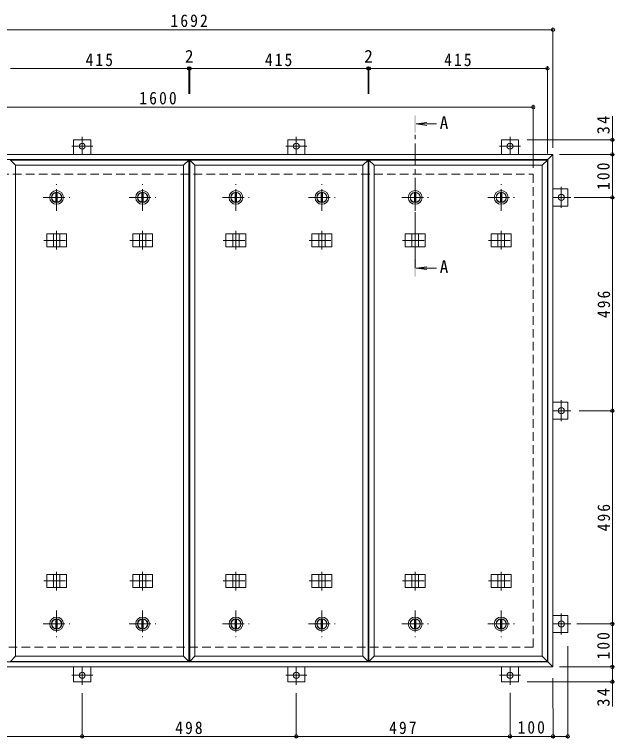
# Model space of a CAD drawing. Units: millimetres at full size, sheet at 1:10. Extents: x -2570 to 2371, y -1962 to 1382.
# Drawn here: x -1488 to -92, y -302 to 1382 of the extents above; entities that cross this region are included whole.
import ezdxf
from ezdxf.enums import TextEntityAlignment as Align

# ---------------------------------------------------------------- set-up
doc = ezdxf.new("R2010")
doc.units = ezdxf.units.MM
doc.header["$LTSCALE"] = 10
doc.header["$PDMODE"] = 32
doc.header["$PDSIZE"] = 8
doc.linetypes.add('CHAIN1', pattern=[8, 5, -1, 1, -1])
doc.linetypes.add('DASHED2', pattern=[3, 2, -1])
for name, color, linetype, lineweight in [('0-1_躯体', 2, 'DASHED2', 9), ('0-2_仕上', 4, 'Continuous', 9), ('0-3_建具', 4, 'Continuous', 9), ('0-5_寸法', 4, 'Continuous', 9), ('0-C', 2, 'Continuous', 9), ('0-E', 3, 'Continuous', 9), ('0-F', 7, 'Continuous', 9)]:
    doc.layers.add(name, color=color, linetype=linetype, lineweight=lineweight)
doc.styles.add('ＭＳ ゴシック', font='')
doc.styles.get('ＭＳ ゴシック').set_extended_font_data('MS Gothic')

msp = doc.modelspace()

# ---------------------------------------------------------------- linework, layer by layer
at = {"layer": '0-1_躯体'}
for p, q in [((-1881.46, 1010.53), (-281.46, 1010.53)), ((-281.46, 1010.53), (-281.46, -89.47)), ((-281.46, -89.47), (-1881.46, -89.47))]:
    msp.add_line(p, q, dxfattribs=at)
at = {"layer": '0-2_仕上'}
for p, q in [((-1485.46, 1031.53), (-1485.46, -110.47)), ((-1094.46, 1031.53), (-1094.46, -110.47)), ((-1082.46, 1043.53), (-1082.46, -122.47)), ((-1080.46, 1043.53), (-1080.46, -122.47)), ((-1068.46, 1031.53), (-1068.46, -110.47)), ((-677.46, 1031.53), (-677.46, -110.47)), ((-665.46, 1043.53), (-665.46, -122.47)), ((-663.46, 1043.53), (-663.46, -122.47)), ((-651.46, 1031.53), (-651.46, -110.47)), ((-260.46, 1031.53), (-260.46, -110.47)), ((-248.46, 1043.53), (-248.46, -122.47))]:
    msp.add_line(p, q, dxfattribs=at)
for points in [[(-1485.46, 1031.53), (-1497.46, 1043.53), (-1082.46, 1043.53)], [(-1485.46, 1031.53), (-1094.46, 1031.53), (-1082.46, 1043.53)], [(-1068.46, 1031.53), (-1080.46, 1043.53), (-665.46, 1043.53)], [(-1068.46, 1031.53), (-677.46, 1031.53), (-665.46, 1043.53)], [(-651.46, 1031.53), (-663.46, 1043.53), (-248.46, 1043.53)], [(-651.46, 1031.53), (-260.46, 1031.53), (-248.46, 1043.53)], [(-1485.46, -110.47), (-1497.46, -122.47), (-1082.46, -122.47)], [(-1485.46, -110.47), (-1094.46, -110.47), (-1082.46, -122.47)], [(-1068.46, -110.47), (-1080.46, -122.47), (-665.46, -122.47)], [(-1068.46, -110.47), (-677.46, -110.47), (-665.46, -122.47)], [(-651.46, -110.47), (-663.46, -122.47), (-248.46, -122.47)], [(-651.46, -110.47), (-260.46, -110.47), (-248.46, -122.47)]]:
    msp.add_lwpolyline(points, dxfattribs=at)
at = {"layer": '0-3_建具', "color": 2}
for p, q in [((-1927.46, 1056.53), (-235.46, 1056.53)), ((-1915.46, 1044.53), (-247.46, 1044.53)), ((-247.46, 1044.53), (-235.46, 1056.53)), ((-247.46, -123.47), (-247.46, 1044.53)), ((-235.46, 1056.53), (-235.46, -135.47)), ((-247.46, -123.47), (-1915.46, -123.47)), ((-247.46, -123.47), (-235.46, -135.47)), ((-235.46, -135.47), (-1927.46, -135.47))]:
    msp.add_line(p, q, dxfattribs=at)
at = {"layer": '0-3_建具', "linetype": 'CHAIN1'}
for p, q in [((-1389.96, 878.65), (-1389.96, 835.41)), ((-1189.96, 878.65), (-1189.96, 835.41)), ((-972.96, 878.65), (-972.96, 835.41)), ((-772.96, 878.65), (-772.96, 835.41)), ((-555.96, 878.65), (-555.96, 835.41)), ((-355.96, 878.65), (-355.96, 835.41)), ((-1419.37, 856.53), (-1360.55, 856.53)), ((-1219.37, 856.53), (-1160.55, 856.53)), ((-1002.37, 856.53), (-943.55, 856.53)), ((-802.37, 856.53), (-743.55, 856.53)), ((-585.37, 856.53), (-526.55, 856.53)), ((-385.37, 856.53), (-326.55, 856.53)), ((-1389.96, 42.41), (-1389.96, 85.65)), ((-1189.96, 42.41), (-1189.96, 85.65)), ((-972.96, 42.41), (-972.96, 85.65)), ((-772.96, 42.41), (-772.96, 85.65)), ((-555.96, 42.41), (-555.96, 85.65)), ((-355.96, 42.41), (-355.96, 85.65)), ((-1419.37, 64.53), (-1360.55, 64.53)), ((-1219.37, 64.53), (-1160.55, 64.53)), ((-1002.37, 64.53), (-943.55, 64.53)), ((-802.37, 64.53), (-743.55, 64.53)), ((-585.37, 64.53), (-526.55, 64.53)), ((-385.37, 64.53), (-326.55, 64.53))]:
    msp.add_line(p, q, dxfattribs=at)
at = {"layer": '0-3_建具'}
for p, q in [((-1413.04, 871.53), (-1413.04, 841.53)), ((-1413.04, 871.53), (-1366.87, 871.53)), ((-1397.46, 871.53), (-1397.46, 841.53)), ((-1382.46, 871.53), (-1382.46, 841.53)), ((-1366.87, 871.53), (-1366.87, 841.53)), ((-1213.04, 871.53), (-1213.04, 841.53)), ((-1213.04, 871.53), (-1166.87, 871.53)), ((-1197.46, 871.53), (-1197.46, 841.53)), ((-1182.46, 871.53), (-1182.46, 841.53)), ((-1166.87, 871.53), (-1166.87, 841.53)), ((-996.04, 871.53), (-996.04, 841.53)), ((-996.04, 871.53), (-949.87, 871.53)), ((-980.46, 871.53), (-980.46, 841.53)), ((-965.46, 871.53), (-965.46, 841.53)), ((-949.87, 871.53), (-949.87, 841.53)), ((-796.04, 871.53), (-796.04, 841.53)), ((-796.04, 871.53), (-749.87, 871.53)), ((-780.46, 871.53), (-780.46, 841.53)), ((-765.46, 871.53), (-765.46, 841.53)), ((-749.87, 871.53), (-749.87, 841.53)), ((-579.04, 871.53), (-579.04, 841.53)), ((-579.04, 871.53), (-532.87, 871.53)), ((-563.46, 871.53), (-563.46, 841.53)), ((-548.46, 871.53), (-548.46, 841.53)), ((-532.87, 871.53), (-532.87, 841.53)), ((-379.04, 871.53), (-379.04, 841.53)), ((-379.04, 871.53), (-332.87, 871.53)), ((-363.46, 871.53), (-363.46, 841.53)), ((-348.46, 871.53), (-348.46, 841.53)), ((-332.87, 871.53), (-332.87, 841.53)), ((-1413.04, 841.53), (-1366.87, 841.53)), ((-1213.04, 841.53), (-1166.87, 841.53)), ((-996.04, 841.53), (-949.87, 841.53)), ((-796.04, 841.53), (-749.87, 841.53)), ((-579.04, 841.53), (-532.87, 841.53)), ((-379.04, 841.53), (-332.87, 841.53)), ((-1413.04, 49.53), (-1413.04, 79.53)), ((-1413.04, 79.53), (-1366.87, 79.53)), ((-1397.46, 49.53), (-1397.46, 79.53)), ((-1382.46, 49.53), (-1382.46, 79.53)), ((-1366.87, 49.53), (-1366.87, 79.53)), ((-1213.04, 49.53), (-1213.04, 79.53)), ((-1213.04, 79.53), (-1166.87, 79.53)), ((-1197.46, 49.53), (-1197.46, 79.53)), ((-1182.46, 49.53), (-1182.46, 79.53)), ((-1166.87, 49.53), (-1166.87, 79.53)), ((-996.04, 49.53), (-996.04, 79.53)), ((-996.04, 79.53), (-949.87, 79.53)), ((-980.46, 49.53), (-980.46, 79.53)), ((-965.46, 49.53), (-965.46, 79.53)), ((-949.87, 49.53), (-949.87, 79.53)), ((-796.04, 49.53), (-796.04, 79.53)), ((-796.04, 79.53), (-749.87, 79.53)), ((-780.46, 49.53), (-780.46, 79.53)), ((-765.46, 49.53), (-765.46, 79.53)), ((-749.87, 49.53), (-749.87, 79.53)), ((-579.04, 49.53), (-579.04, 79.53)), ((-579.04, 79.53), (-532.87, 79.53)), ((-563.46, 49.53), (-563.46, 79.53)), ((-548.46, 49.53), (-548.46, 79.53)), ((-532.87, 49.53), (-532.87, 79.53)), ((-379.04, 49.53), (-379.04, 79.53)), ((-379.04, 79.53), (-332.87, 79.53)), ((-363.46, 49.53), (-363.46, 79.53)), ((-348.46, 49.53), (-348.46, 79.53)), ((-332.87, 49.53), (-332.87, 79.53)), ((-1413.04, 49.53), (-1366.87, 49.53)), ((-1213.04, 49.53), (-1166.87, 49.53)), ((-996.04, 49.53), (-949.87, 49.53)), ((-796.04, 49.53), (-749.87, 49.53)), ((-579.04, 49.53), (-532.87, 49.53)), ((-379.04, 49.53), (-332.87, 49.53))]:
    msp.add_line(p, q, dxfattribs=at)
at = {"layer": '0-5_寸法'}
for p, q in [((-553.96, 1127.35), (-529.17, 1130.61)), ((-553.96, 1127.35), (-529.17, 1124.09)), ((-553.96, 1127.35), (-506.49, 1127.35)), ((-553.96, 792.22), (-529.17, 795.49)), ((-553.96, 792.22), (-529.17, 788.96)), ((-553.96, 792.22), (-506.49, 792.22))]:
    msp.add_line(p, q, dxfattribs=at)
at = {"layer": '0-5_寸法', "linetype": 'CHAIN1'}
msp.add_line((-555.96, 792.22), (-555.96, 1107.35), dxfattribs=at)
at = {"layer": '0-5_寸法'}
for points in [[(-553.96, 1147.35), (-557.96, 1147.35), (-553.96, 1107.35), (-557.96, 1107.35)], [(-553.96, 772.22), (-557.96, 772.22), (-553.96, 812.22), (-557.96, 812.22)]]:
    msp.add_solid(points, dxfattribs=at)
at = {"layer": '0-C', "linetype": 'CHAIN1'}
for p, q in [((-1389.96, 925.53), (-1389.96, 987.53)), ((-1189.96, 925.53), (-1189.96, 987.53)), ((-972.96, 925.53), (-972.96, 987.53)), ((-772.96, 925.53), (-772.96, 987.53)), ((-555.96, 925.53), (-555.96, 987.53)), ((-355.96, 925.53), (-355.96, 987.53)), ((-1420.96, 956.53), (-1358.96, 956.53)), ((-1220.96, 956.53), (-1158.96, 956.53)), ((-1003.96, 956.53), (-941.96, 956.53)), ((-803.96, 956.53), (-741.96, 956.53)), ((-586.96, 956.53), (-524.96, 956.53)), ((-386.96, 956.53), (-324.96, 956.53)), ((-1389.96, -4.47), (-1389.96, -66.47)), ((-1189.96, -4.47), (-1189.96, -66.47)), ((-972.96, -4.47), (-972.96, -66.47)), ((-772.96, -4.47), (-772.96, -66.47)), ((-555.96, -4.47), (-555.96, -66.47)), ((-355.96, -4.47), (-355.96, -66.47)), ((-1420.96, -35.47), (-1358.96, -35.47)), ((-1220.96, -35.47), (-1158.96, -35.47)), ((-1003.96, -35.47), (-941.96, -35.47)), ((-803.96, -35.47), (-741.96, -35.47)), ((-586.96, -35.47), (-524.96, -35.47)), ((-386.96, -35.47), (-324.96, -35.47))]:
    msp.add_line(p, q, dxfattribs=at)
at = {"layer": '0-C'}
for p, q in [((-1391.46, 967.93), (-1391.46, 945.13)), ((-1388.46, 967.93), (-1388.46, 945.13)), ((-1191.46, 967.93), (-1191.46, 945.13)), ((-1188.46, 967.93), (-1188.46, 945.13)), ((-974.46, 967.93), (-974.46, 945.13)), ((-971.46, 967.93), (-971.46, 945.13)), ((-774.46, 967.93), (-774.46, 945.13)), ((-771.46, 967.93), (-771.46, 945.13)), ((-557.46, 967.93), (-557.46, 945.13)), ((-554.46, 967.93), (-554.46, 945.13)), ((-357.46, 967.93), (-357.46, 945.13)), ((-354.46, 967.93), (-354.46, 945.13)), ((-1391.46, -46.87), (-1391.46, -24.07)), ((-1388.46, -46.87), (-1388.46, -24.07)), ((-1191.46, -46.87), (-1191.46, -24.07)), ((-1188.46, -46.87), (-1188.46, -24.07)), ((-974.46, -46.87), (-974.46, -24.07)), ((-971.46, -46.87), (-971.46, -24.07)), ((-774.46, -46.87), (-774.46, -24.07)), ((-771.46, -46.87), (-771.46, -24.07)), ((-557.46, -46.87), (-557.46, -24.07)), ((-554.46, -46.87), (-554.46, -24.07)), ((-357.46, -46.87), (-357.46, -24.07)), ((-354.46, -46.87), (-354.46, -24.07))]:
    msp.add_line(p, q, dxfattribs=at)
for centre, radius in [((-1389.96, 956.53), 16), ((-1389.96, 956.53), 12), ((-1389.96, 956.53), 11.5), ((-1189.96, 956.53), 16), ((-1189.96, 956.53), 12), ((-1189.96, 956.53), 11.5), ((-972.96, 956.53), 16), ((-972.96, 956.53), 12), ((-972.96, 956.53), 11.5), ((-772.96, 956.53), 16), ((-772.96, 956.53), 12), ((-772.96, 956.53), 11.5), ((-555.96, 956.53), 16), ((-555.96, 956.53), 12), ((-555.96, 956.53), 11.5), ((-355.96, 956.53), 16), ((-355.96, 956.53), 12), ((-355.96, 956.53), 11.5), ((-1389.96, -35.47), 16), ((-1389.96, -35.47), 12), ((-1389.96, -35.47), 11.5), ((-1189.96, -35.47), 16), ((-1189.96, -35.47), 12), ((-1189.96, -35.47), 11.5), ((-972.96, -35.47), 16), ((-972.96, -35.47), 12), ((-972.96, -35.47), 11.5), ((-772.96, -35.47), 16), ((-772.96, -35.47), 12), ((-772.96, -35.47), 11.5), ((-555.96, -35.47), 16), ((-555.96, -35.47), 12), ((-555.96, -35.47), 11.5), ((-355.96, -35.47), 16), ((-355.96, -35.47), 12), ((-355.96, -35.47), 11.5)]:
    msp.add_circle(centre, radius, dxfattribs=at)
at = {"layer": '0-E', "linetype": 'CHAIN1'}
for p, q in [((-1330.46, 1097.71), (-1330.46, 1056.53)), ((-832.46, 1097.71), (-832.46, 1056.53)), ((-335.46, 1097.71), (-335.46, 1056.53)), ((-1306.08, 1075.73), (-1354.83, 1075.73)), ((-808.08, 1075.73), (-856.83, 1075.73)), ((-311.08, 1075.73), (-359.83, 1075.73)), ((-216.26, 932.16), (-216.26, 980.91)), ((-194.28, 956.53), (-235.46, 956.53)), ((-216.26, 436.16), (-216.26, 484.91)), ((-194.28, 460.53), (-235.46, 460.53)), ((-216.26, -59.85), (-216.26, -11.09)), ((-194.28, -35.47), (-235.46, -35.47)), ((-1330.46, -176.64), (-1330.46, -135.47)), ((-832.46, -176.64), (-832.46, -135.47)), ((-335.46, -176.64), (-335.46, -135.47)), ((-1354.83, -154.67), (-1306.08, -154.67)), ((-856.83, -154.67), (-808.08, -154.67)), ((-359.83, -154.67), (-311.08, -154.67))]:
    msp.add_line(p, q, dxfattribs=at)
at = {"layer": '0-E'}
for p, q in [((-1350.46, 1090.73), (-1310.46, 1090.73)), ((-1350.46, 1090.73), (-1350.46, 1056.53)), ((-1310.46, 1090.73), (-1310.46, 1056.53)), ((-852.46, 1090.73), (-812.46, 1090.73)), ((-852.46, 1090.73), (-852.46, 1056.53)), ((-812.46, 1090.73), (-812.46, 1056.53)), ((-355.46, 1090.73), (-315.46, 1090.73)), ((-355.46, 1090.73), (-355.46, 1056.53)), ((-315.46, 1090.73), (-315.46, 1056.53)), ((-201.26, 976.53), (-235.46, 976.53)), ((-201.26, 976.53), (-201.26, 936.53)), ((-201.26, 936.53), (-235.46, 936.53)), ((-201.26, 480.53), (-235.46, 480.53)), ((-201.26, 480.53), (-201.26, 440.53)), ((-201.26, 440.53), (-235.46, 440.53)), ((-201.26, -15.47), (-235.46, -15.47)), ((-201.26, -15.47), (-201.26, -55.47)), ((-201.26, -55.47), (-235.46, -55.47)), ((-1350.46, -169.67), (-1350.46, -135.47)), ((-1310.46, -169.67), (-1310.46, -135.47)), ((-852.46, -169.67), (-852.46, -135.47)), ((-812.46, -169.67), (-812.46, -135.47)), ((-355.46, -169.67), (-355.46, -135.47)), ((-315.46, -169.67), (-315.46, -135.47)), ((-1310.46, -169.67), (-1350.46, -169.67)), ((-812.46, -169.67), (-852.46, -169.67)), ((-315.46, -169.67), (-355.46, -169.67))]:
    msp.add_line(p, q, dxfattribs=at)
for centre in [(-1330.46, 1075.73), (-832.46, 1075.73), (-335.46, 1075.73), (-216.26, 956.53), (-216.26, 460.53), (-216.26, -35.47), (-1330.46, -154.67), (-832.46, -154.67), (-335.46, -154.67)]:
    msp.add_circle(centre, 7, dxfattribs=at)
at = {"layer": '0-F'}
for p, q in [((-235.46, 1071.53), (-235.46, 1351.53)), ((-1927.46, 1346.53), (-235.46, 1346.53)), ((-1497.46, 1256.53), (-1082.46, 1256.53)), ((-1082.46, 1259.53), (-1082.46, 1197.68)), ((-1082.46, 1256.53), (-1080.46, 1256.53)), ((-1080.46, 1259.53), (-1080.46, 1197.68)), ((-1080.46, 1256.53), (-665.46, 1256.53)), ((-665.46, 1259.53), (-665.46, 1197.68)), ((-665.46, 1256.53), (-663.46, 1256.53)), ((-663.46, 1259.53), (-663.46, 1197.68)), ((-663.46, 1256.53), (-248.46, 1256.53)), ((-248.46, 1058.53), (-248.46, 1261.53)), ((-1881.46, 1166.53), (-281.46, 1166.53)), ((-281.46, 1025.53), (-281.46, 1171.53)), ((-97.37, 1090.73), (-97.37, 1145.91)), ((-92.37, 1090.73), (-295.46, 1090.73)), ((-97.37, 1056.53), (-97.37, 1090.73)), ((-220.46, 1056.53), (-92.37, 1056.53)), ((-97.37, 956.53), (-97.37, 1056.53)), ((-186.53, 956.53), (-92.37, 956.53)), ((-97.37, 460.53), (-97.37, 956.53)), ((-94.37, 460.53), (-174.28, 460.53)), ((-97.37, -35.47), (-97.37, 460.53)), ((-179.94, -35.47), (-92.37, -35.47)), ((-97.37, -135.47), (-97.37, -35.47)), ((-201.26, -301.83), (-201.26, -86.68)), ((-220.46, -135.47), (-92.37, -135.47)), ((-97.37, -135.47), (-97.37, -169.67)), ((-235.46, -161.68), (-235.45, -301.83)), ((-92.37, -169.67), (-295.46, -169.67)), ((-97.37, -169.67), (-97.37, -227.62)), ((-1330.46, -299.83), (-1330.46, -196.64)), ((-832.46, -299.83), (-832.46, -196.64)), ((-335.46, -195.61), (-335.45, -301.83)), ((-1827.46, -296.83), (-1330.46, -296.83)), ((-1330.46, -296.83), (-832.46, -296.83)), ((-832.46, -296.83), (-335.45, -296.83)), ((-335.45, -296.83), (-235.45, -296.83)), ((-235.45, -296.83), (-201.26, -296.83))]:
    msp.add_line(p, q, dxfattribs=at)
for p in [(-235.46, 1346.53), (-1082.46, 1256.53), (-1080.46, 1256.53), (-665.46, 1256.53), (-663.46, 1256.53), (-248.46, 1256.53), (-281.46, 1166.53), (-97.37, 1090.73), (-97.37, 1056.53), (-97.37, 956.53), (-97.37, 460.53), (-97.37, -35.47), (-97.37, -135.47), (-97.37, -169.67), (-1330.46, -296.83), (-832.46, -296.83), (-335.45, -296.83), (-235.45, -296.83), (-201.26, -296.83)]:
    msp.add_point(p, dxfattribs=at)

# ---------------------------------------------------------------- texts
at = {"layer": '0-5_寸法', "color": 2, "style": 'ＭＳ ゴシック'}
for p in [(-498.93, 1106.95), (-498.93, 771.83)]:
    msp.add_text('A', height=29.33, dxfattribs=at).set_placement(p, align=Align.BOTTOM_LEFT)
at = {"layer": '0-F', "color": 2, "style": 'ＭＳ ゴシック'}
for p in [(-1091.46, 1261.53), (-674.46, 1261.53)]:
    msp.add_text('2', height=29.33, dxfattribs=at).set_placement(p, align=Align.BOTTOM_LEFT)
at = {"layer": '0-F', "color": 2, "char_height": 29.33, "attachment_point": 7, "style": 'ＭＳ ゴシック'}
for s, insert in [('\\T1.28;\\W0.9;1692', (-1125.21, 1352.53)), ('\\T1.27;\\W0.9;415', (-1322.46, 1261.53)), ('\\T1.27;\\W0.9;415', (-905.46, 1261.53)), ('\\T1.27;\\W0.9;415', (-488.46, 1261.53)), ('\\T1.28;\\W0.9;1600', (-1197.61, 1172.53)), ('\\T1.27;\\W0.9;498', (-1113.96, -291.83)), ('\\T1.27;\\W0.9;497', (-616.46, -291.83)), ('\\T1.27;\\W0.9;100', (-317.95, -290.83))]:
    msp.add_mtext(s, dxfattribs=dict(at, insert=insert))
at = {"layer": '0-F', "color": 2, "char_height": 29.33, "attachment_point": 7, "rotation": 90, "style": 'ＭＳ ゴシック'}
for s, insert in [('\\T1.27;\\W0.95;34', (-103.37, 1103.41)), ('\\T1.27;\\W0.9;100', (-103.37, 974.03)), ('\\T1.27;\\W0.9;496', (-102.37, 676.03)), ('\\T1.27;\\W0.9;496', (-102.37, 180.03)), ('\\T1.27;\\W0.9;100', (-103.37, -117.97)), ('\\T1.27;\\W0.95;34', (-103.37, -227.62))]:
    msp.add_mtext(s, dxfattribs=dict(at, insert=insert))

doc.saveas('drawing.dxf')
